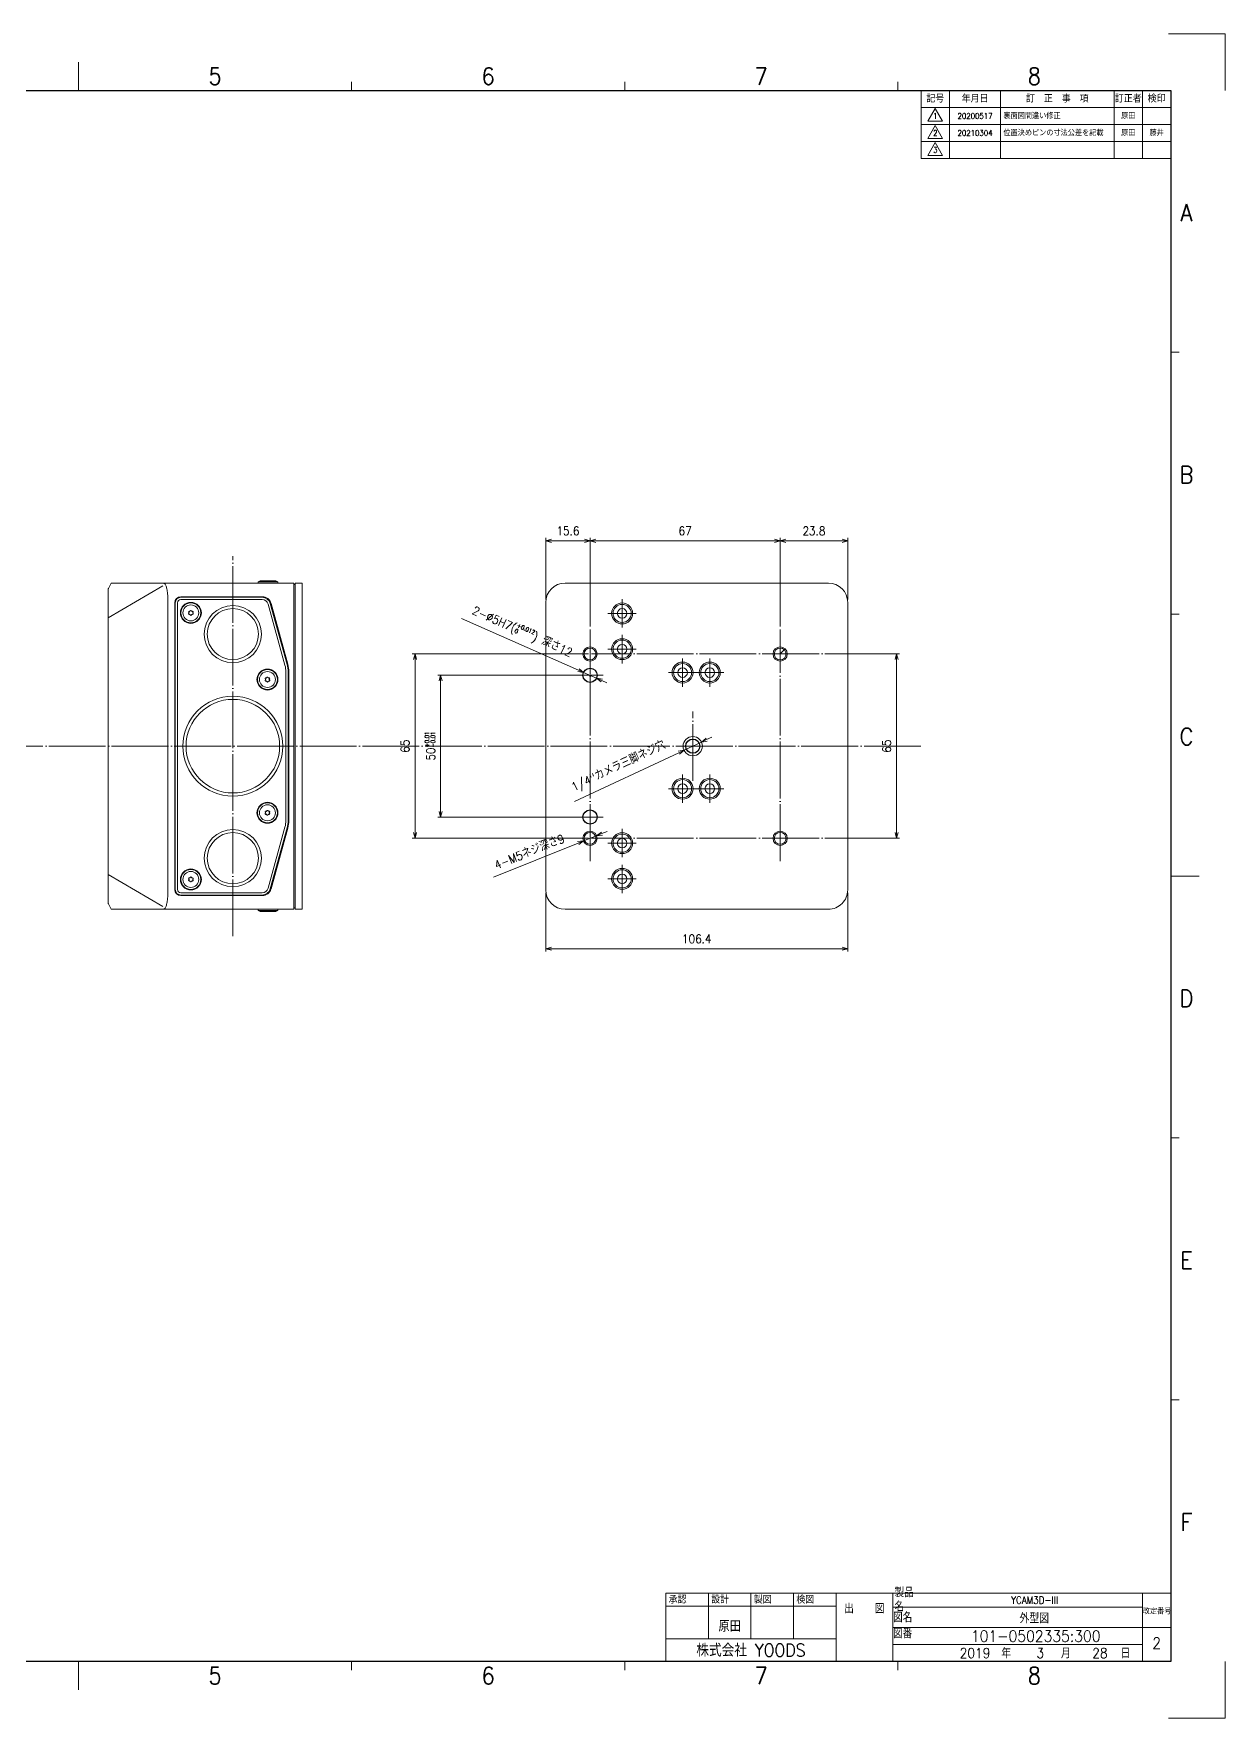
# Model space of a CAD drawing. Extents: x -1322 to 1276, y -2014 to -230.
# Drawn here: x 856 to 1276, y -824 to -230 of the extents above; entities that cross this region are included whole.
import ezdxf
from ezdxf.enums import TextEntityAlignment as Align

# ---------------------------------------------------------------- set-up
doc = ezdxf.new("R2010")
doc.units = 0
doc.header["$MEASUREMENT"] = 0
doc.linetypes.add('BORDER', pattern=[22, 20, -1, 0, -1])
doc.linetypes.add('CENTER', pattern=[50.8, 31.75, -6.35, 6.35, -6.35])
doc.layers.get('0').update_dxf_attribs({"linetype": 'CONTINUOUS'})
doc.layers.get('Defpoints').update_dxf_attribs({"linetype": 'CONTINUOUS'})
for name, color, linetype, lineweight in [('05 Center', 3, 'CENTER', 15), ('07 Dimension', 4, 'CONTINUOUS', 15), ('AM_BOR', 7, 'CONTINUOUS', 15)]:
    doc.layers.add(name, color=color, linetype=linetype, lineweight=lineweight)
doc.layers.add('____1', color=7, linetype='CONTINUOUS')
doc.layers.add('トンボ', color=3, linetype='CONTINUOUS', lineweight=15, plot=False)
doc.styles.add('TOKURA STANDARD', font='simplex.shx', dxfattribs={"width": 0.9, "bigfont": 'extfont.shx'})
doc.dimstyles.new('TOKURA_JIS', dxfattribs={"dimtxt": 3, "dimasz": 2, "dimexe": 1, "dimexo": 1, "dimgap": 2, "dimtad": 1, "dimdsep": 46, "dimtxsty": 'TOKURA STANDARD', "dimblk": 'OPEN30', "dimblk1": 'OPEN30', "dimblk2": 'OPEN30', "dimcen": 0, "dimclrd": 3, "dimclre": 3, "dimclrt": 3, "dimazin": 2, "dimtp": 0.1, "dimtm": 0.1, "dimtfac": 0.71, "dimtmove": 0, "dimatfit": 3, "dimldrblk": 'OPEN30', "dimfxl": 1, "dimlwd": 15, "dimlwe": 15, "dimarcsym": 0})

# ---------------------------------------------------------------- blocks, each defined once
blk = doc.blocks.new('TOKURA_JIS_A3_2008')
at = {"layer": 'AM_BOR'}
for p, q in [((217.9, 287), (217.9, 292)), ((266.02, 287), (266.02, 288.5)), ((314.15, 287), (314.15, 288.5)), ((362.27, 287), (362.27, 288.5)), ((410.4, 240.83), (411.9, 240.83)), ((410.4, 194.67), (411.9, 194.67)), ((410.4, 148.5), (415.4, 148.5)), ((410.4, 148.5), (415.4, 148.5)), ((410.4, 102.33), (411.9, 102.33)), ((410.4, 56.17), (411.9, 56.17)), ((217.9, 10), (217.9, 5)), ((266.02, 10), (266.02, 8.5)), ((314.15, 10), (314.15, 8.5)), ((362.27, 10), (362.27, 8.5))]:
    blk.add_line(p, q, dxfattribs=at)
at = {"layer": 'AM_BOR', "lineweight": 30}
for p, q in [((25.4, 287), (410.4, 287)), ((410.4, 287), (410.4, 10)), ((410.4, 10), (25.4, 10))]:
    blk.add_line(p, q, dxfattribs=at)
at = {"layer": 'トンボ'}
for p, q in [((410, 297), (420, 297)), ((420, 297), (420, 287)), ((420, 10), (420, 0)), ((420, 0), (410, 0))]:
    blk.add_line(p, q, dxfattribs=at)
at = {"layer": 'AM_BOR', "style": 'TOKURA STANDARD', "width": 0.9}
for s, p in [('5', (241.96, 288)), ('6', (290.09, 288)), ('7', (338.21, 288)), ('8', (386.34, 288)), ('A', (413.17, 263.92)), ('B', (413.17, 217.75)), ('C', (413.17, 171.58)), ('D', (413.17, 125.42)), ('E', (413.17, 79.25)), ('F', (413.17, 33.08)), ('5', (241.96, 6.02)), ('6', (290.09, 6.02)), ('7', (338.21, 6.02)), ('8', (386.34, 6.02))]:
    blk.add_text(s, height=3, dxfattribs=at).set_placement(p, align=Align.CENTER)
blk = doc.blocks.new('tokura08-revi0')
at = {"layer": 'AM_BOR'}
for p, q in [((-88, 6), (0, 6)), ((-88, 6), (-88, 0)), ((-78, 0), (-78, 6)), ((-60, 0), (-60, 6)), ((-20, 6), (-20, 0)), ((-10, 0), (-10, 6)), ((0, 6), (0, 0)), ((0, 0), (-88, 0)), ((-88, 0), (0, 0))]:
    blk.add_line(p, q, dxfattribs=at)
at = {"layer": 'AM_BOR', "char_height": 2.5, "attachment_point": 5, "style": 'TOKURA STANDARD'}
for s, insert, width in [('記号', (-83, 3), 10), ('年月日', (-69, 3), 15), ('訂\u3000正\u3000事\u3000項', (-40, 3), 40), ('訂正者', (-15, 3), 10), ('検印', (-5, 3), 10)]:
    blk.add_mtext(s, dxfattribs=dict(at, insert=insert, width=width))
blk = doc.blocks.new('tokura08-revi1')
at = {"layer": 'AM_BOR'}
for p, q in [((-88, 6), (-88, 0)), ((-78, 6), (-78, 0)), ((-60, 6), (-60, 0)), ((-20, 6), (-20, 0)), ((-10, 6), (-10, 0)), ((0, 0), (0, 6)), ((-88, 0), (0, 0)), ((-85.63, 1.1), (-83.03, 5.6)), ((-85.63, 1.1), (-80.43, 1.1)), ((-80.43, 1.1), (-83.03, 5.6))]:
    blk.add_line(p, q, dxfattribs=at)
at = {"layer": 'AM_BOR', "style": 'TOKURA STANDARD', "width": 0.9}
for tag, p in [('GEN-REV-NR{4}', (-83, 3)), ('GEN-REV-DAT{8}', (-69, 3)), ('GEN-REV-NAME{4}', (-15, 3)), ('GEN-REV-BLK{4}', (-5, 3))]:
    blk.add_attdef(tag, text='', height=2, dxfattribs=at).set_placement(p, align=Align.MIDDLE_CENTER)
blk.add_attdef('GEN-REV-TEXT1{19}', text='', height=2, dxfattribs=at).set_placement((-59, 3), align=Align.MIDDLE_LEFT)
blk = doc.blocks.new('*U386')
at = {"layer": 'AM_BOR'}
for p, q in [((-118, 24.14), (-178, 24.14)), ((-178, 24.14), (-178, 0)), ((-163, 24.14), (-163, 8)), ((-148, 24.14), (-148, 8)), ((-133, 24.14), (-133, 8)), ((-118, 24.14), (-118, 0)), ((-118, 24.14), (-98, 24.14)), ((-98, 24.14), (0, 24.14)), ((-98, 24.14), (-98, 0)), ((-10, 24.14), (-10, 0)), ((0, 0), (0, 24.14)), ((-118, 19.49), (-178, 19.49)), ((-10, 19.21), (-98, 19.21)), ((0, 12.07), (-98, 12.07)), ((-178, 8), (-118, 8)), ((-98, 6), (-10, 6)), ((-178, 0), (0, 0))]:
    blk.add_line(p, q, dxfattribs=at)
at = {"layer": 'AM_BOR', "style": 'TOKURA STANDARD'}
for s, insert, char_height, width, attachment_point in [('承認', (-177, 23.01), 2.5, 14, 1), ('設計', (-162, 23.01), 2.5, 14, 1), ('製図', (-147, 23.01), 2.5, 14, 1), ('検図', (-132, 23.01), 2.5, 14, 1), ('出    図', (-108, 18.5), 3, 18.75, 5), ('製品名', (-97.38, 21.72), 3, 9.482, 4), ('改定番号', (-4.84, 17.7), 2, 10.0022, 5), ('図名', (-94.5, 15.4), 3, 7, 5), ('株式会社 YOODS', (-148, 4), 4.5, 60, 5), ('図番', (-94.53, 9.76), 3, 7, 5), ('{\\C7;年}', (-58, 2.92), 3.5, 6, 5), ('{\\C7;月}', (-37, 2.92), 3.5, 6, 5), ('{\\C7;日}', (-16, 2.92), 3.5, 6, 5)]:
    blk.add_mtext(s, dxfattribs=dict(at, insert=insert, char_height=char_height, width=width, attachment_point=attachment_point))
at = {"layer": 'AM_BOR', "style": 'TOKURA STANDARD', "width": 0.9}
for tag, height, p in [('SEIHINMEI{20.1}', 2.5, (-48.01, 21.67)), ('SYOUNIN{3.5}', 4, (-170.5, 12.5)), ('SEKKEI{3.5}', 4, (-155.5, 12.5)), ('SEIZU{3.5}', 4, (-140.5, 12.5)), ('KENZU{3.5}', 4, (-125.5, 12.5)), ('ZUMEI{20.1}', 3.5, (-48.12, 15.25)), ('ZUBAN{11.6}', 4, (-47.62, 8.97)), ('REV{2}', 4, (-5, 6.5)), ('NEN{4.57}', 3.5, (-69, 3)), ('TUKI{2.28}', 3.5, (-46, 3)), ('NITI{2.28}', 3.5, (-25, 3))]:
    blk.add_attdef(tag, text='', height=height, dxfattribs=at).set_placement(p, align=Align.MIDDLE_CENTER)
blk = doc.blocks.new('CLUMP0')
at = {"layer": '____1', "lineweight": 18}
blk.add_circle((2149.76, 2319.57), 3.5, dxfattribs=at)
at = {"layer": '____1', "lineweight": 5}
blk.add_circle((2149.76, 2319.57), 2.81, dxfattribs=at)
at = {"layer": '____1', "lineweight": 18}
for centre, radius, start, end in [((2149.21, 2319.89), 0.24, 62.84074, 237.15926), ((2149.03, 2319.54), 0.1, 302.84074, 2.48268), ((2149.76, 2319.57), 0.635, 177.51731, 182.48269), ((2149.37, 2318.95), 0.1, 57.51731, 117.15926), ((2149.76, 2319.57), 0.635, 117.51731, 122.48269), ((2149.76, 2319.57), 0.635, 237.51731, 242.48269), ((2149.76, 2320.2), 0.24, 2.84074, 177.15926), ((2149.76, 2318.93), 0.24, 182.84074, 357.15926), ((2149.76, 2319.57), 0.635, 57.51731, 62.48269), ((2149.76, 2319.57), 0.635, 297.51731, 302.48269), ((2150.31, 2319.89), 0.24, 302.84074, 117.15926), ((2150.31, 2319.25), 0.24, 242.84074, 57.15926), ((2149.76, 2319.57), 0.635, 357.51731, 2.48269)]:
    blk.add_arc(centre, radius, start, end, dxfattribs=at)
blk.add_rational_spline([(2149.32, 2319.04), (2149.11, 2318.93), (2149, 2319.14), (2148.9, 2319.34), (2149.08, 2319.45)], [1, 0.707106781187, 1, 0.727246506559, 0.962490217599], degree=2, knots=[4.712389, 4.712389, 4.712389, 6.283185, 6.283185, 7.745972, 7.745972, 7.745972], dxfattribs=at)
for points, weights in [([(2149.13, 2319.6), (2149.13, 2319.65), (2149.08, 2319.69)], [1, 0.808130615469, 0.867641996047]), ([(2149.32, 2320.1), (2149.37, 2320.07), (2149.42, 2320.11)], [1, 0.808130614777, 0.867641996476]), ([(2149.47, 2320.13), (2149.52, 2320.16), (2149.52, 2320.22)], [1, 0.80813061547, 0.867641996046]), ([(2149.52, 2318.92), (2149.52, 2318.98), (2149.47, 2319.01)], [1, 0.808130585107, 0.867642014882]), ([(2150, 2320.22), (2150.01, 2320.16), (2150.06, 2320.13)], [1, 0.808130626323, 0.867641989314]), ([(2150.06, 2319.01), (2150.01, 2318.98), (2150, 2318.92)], [1, 0.808130604832, 0.867642002646]), ([(2150.1, 2320.11), (2150.15, 2320.07), (2150.2, 2320.1)], [1, 0.808130598669, 0.867642006469]), ([(2150.2, 2319.04), (2150.15, 2319.06), (2150.1, 2319.03)], [1, 0.808130629669, 0.867641987239]), ([(2150.44, 2319.69), (2150.4, 2319.65), (2150.4, 2319.6)], [1, 0.808130604042, 0.867642003136]), ([(2150.4, 2319.54), (2150.4, 2319.49), (2150.44, 2319.45)], [1, 0.808130599308, 0.867642006072])]:
    blk.add_rational_spline(points, weights, degree=2, dxfattribs=at)
blk = doc.blocks.new('CLUMP1')
at = {"layer": '____1', "lineweight": 18}
blk.add_circle((2176.76, 2343.07), 3.5, dxfattribs=at)
at = {"layer": '____1', "lineweight": 5}
blk.add_circle((2176.76, 2343.07), 2.81, dxfattribs=at)
at = {"layer": '____1', "lineweight": 18}
for centre, radius, start, end in [((2176.03, 2343.04), 0.1, 302.84074, 2.48268), ((2176.76, 2343.07), 0.635, 177.51731, 182.48269), ((2176.37, 2342.45), 0.1, 57.51731, 117.15926), ((2176.76, 2343.07), 0.635, 117.51731, 122.48269), ((2176.76, 2343.07), 0.635, 237.51731, 242.48269), ((2176.42, 2343.72), 0.1, 297.51731, 357.15926), ((2176.76, 2343.7), 0.24, 2.84074, 177.15926), ((2176.76, 2342.43), 0.24, 182.84074, 357.15926), ((2176.76, 2343.07), 0.635, 57.51731, 62.48269), ((2176.76, 2343.07), 0.635, 297.51731, 302.48269), ((2177.31, 2342.75), 0.24, 242.84074, 57.15926), ((2176.76, 2343.07), 0.635, 357.51731, 2.48269)]:
    blk.add_arc(centre, radius, start, end, dxfattribs=at)
for points, weights, knots in [([(2176.08, 2343.19), (2175.88, 2343.32), (2176.01, 2343.52), (2176.13, 2343.7), (2176.32, 2343.6)], [1, 0.707106781187, 1, 0.727246510349, 0.962490211061], [0, 0, 0, 1.570796, 1.570796, 3.033583, 3.033583, 3.033583]), ([(2176.32, 2342.54), (2176.11, 2342.43), (2176, 2342.64), (2175.9, 2342.84), (2176.08, 2342.95)], [1, 0.707106781187, 1, 0.727246506559, 0.962490217598], [4.712389, 4.712389, 4.712389, 6.283185, 6.283185, 7.745972, 7.745972, 7.745972]), ([(2177.2, 2343.6), (2177.42, 2343.71), (2177.53, 2343.5), (2177.63, 2343.3), (2177.44, 2343.19)], [1, 0.707106781187, 1, 0.727246506559, 0.962490217599], [4.712389, 4.712389, 4.712389, 6.283185, 6.283185, 7.745972, 7.745972, 7.745972])]:
    blk.add_rational_spline(points, weights, degree=2, knots=knots, dxfattribs=at)
for points, weights in [([(2176.13, 2343.1), (2176.13, 2343.15), (2176.08, 2343.19)], [1, 0.808130615469, 0.867641996047]), ([(2176.32, 2343.6), (2176.37, 2343.57), (2176.42, 2343.61)], [1, 0.808130614778, 0.867641996476]), ([(2176.52, 2342.42), (2176.52, 2342.48), (2176.47, 2342.51)], [1, 0.808130585107, 0.867642014882]), ([(2177, 2343.72), (2177.01, 2343.66), (2177.06, 2343.63)], [1, 0.808130626322, 0.867641989315]), ([(2177.06, 2342.51), (2177.01, 2342.48), (2177, 2342.42)], [1, 0.808130604832, 0.867642002645]), ([(2177.1, 2343.61), (2177.15, 2343.57), (2177.2, 2343.6)], [1, 0.808130598669, 0.867642006469]), ([(2177.2, 2342.54), (2177.15, 2342.56), (2177.1, 2342.53)], [1, 0.808130629669, 0.867641987238]), ([(2177.44, 2343.19), (2177.4, 2343.15), (2177.4, 2343.1)], [1, 0.808130604043, 0.867642003135]), ([(2177.4, 2343.04), (2177.4, 2342.99), (2177.44, 2342.95)], [1, 0.808130599309, 0.867642006072])]:
    blk.add_rational_spline(points, weights, degree=2, dxfattribs=at)
blk = doc.blocks.new('CLUMP2')
at = {"layer": '____1', "lineweight": 18}
for p, q in [((2173.46, 2309.07), (2173.46, 2308.67)), ((2180.46, 2309.07), (2173.46, 2309.07)), ((2173.46, 2308.67), (2174.16, 2308.27)), ((2180.46, 2308.67), (2173.46, 2308.67)), ((2179.77, 2308.27), (2174.16, 2308.27)), ((2180.46, 2308.67), (2179.77, 2308.27)), ((2180.46, 2308.67), (2180.46, 2309.07))]:
    blk.add_line(p, q, dxfattribs=at)
blk = doc.blocks.new('CLUMP3')
at = {"layer": '____1', "lineweight": 18}
blk.add_circle((2176.76, 2390.07), 3.5, dxfattribs=at)
at = {"layer": '____1', "lineweight": 5}
blk.add_circle((2176.76, 2390.07), 2.81, dxfattribs=at)
at = {"layer": '____1', "lineweight": 18}
for centre, radius, start, end in [((2176.03, 2390.1), 0.1, 357.51732, 57.15926), ((2176.76, 2390.07), 0.635, 177.51731, 182.48269), ((2176.37, 2389.45), 0.1, 57.51732, 117.15926), ((2176.76, 2390.07), 0.635, 117.51731, 122.48269), ((2176.76, 2390.07), 0.635, 237.51731, 242.48269), ((2176.42, 2389.42), 0.1, 2.84074, 62.48269), ((2176.76, 2390.7), 0.24, 2.84074, 177.15926), ((2176.76, 2389.43), 0.24, 182.84074, 357.15926), ((2177.1, 2390.72), 0.1, 182.84074, 242.48269), ((2176.76, 2390.07), 0.635, 57.51731, 62.48269), ((2176.76, 2390.07), 0.635, 297.51731, 302.48269), ((2177.31, 2390.39), 0.24, 302.84074, 117.15926), ((2176.76, 2390.07), 0.635, 357.51731, 2.48269)]:
    blk.add_arc(centre, radius, start, end, dxfattribs=at)
for points, weights, knots in [([(2176.32, 2390.6), (2176.11, 2390.71), (2176, 2390.5), (2175.9, 2390.3), (2176.08, 2390.19)], [1, 0.707106781187, 1, 0.72724650656, 0.962490217597], [4.712389, 4.712389, 4.712389, 6.283185, 6.283185, 7.745972, 7.745972, 7.745972]), ([(2176.08, 2389.95), (2175.88, 2389.82), (2176.01, 2389.62), (2176.13, 2389.44), (2176.32, 2389.54)], [1, 0.707106781187, 1, 0.727246510349, 0.96249021106], [0, 0, 0, 1.570796, 1.570796, 3.033583, 3.033583, 3.033583]), ([(2177.2, 2389.54), (2177.42, 2389.43), (2177.53, 2389.64), (2177.63, 2389.84), (2177.44, 2389.95)], [1, 0.707106781187, 1, 0.727246506559, 0.962490217598], [4.712389, 4.712389, 4.712389, 6.283185, 6.283185, 7.745972, 7.745972, 7.745972])]:
    blk.add_rational_spline(points, weights, degree=2, knots=knots, dxfattribs=at)
for points, weights in [([(2176.13, 2390.04), (2176.13, 2389.98), (2176.08, 2389.95)], [1, 0.808130615468, 0.867641996048]), ([(2176.42, 2390.61), (2176.37, 2390.57), (2176.32, 2390.6)], [1, 0.80813061547, 0.867641996047]), ([(2176.52, 2390.72), (2176.52, 2390.66), (2176.47, 2390.63)], [1, 0.808130585106, 0.867642014882]), ([(2177, 2389.42), (2177.01, 2389.48), (2177.06, 2389.51)], [1, 0.808130626322, 0.867641989315]), ([(2177.2, 2390.6), (2177.15, 2390.57), (2177.1, 2390.61)], [1, 0.808130629668, 0.867641987239]), ([(2177.1, 2389.53), (2177.15, 2389.56), (2177.2, 2389.54)], [1, 0.808130598669, 0.867642006469]), ([(2177.4, 2390.1), (2177.4, 2390.15), (2177.44, 2390.19)], [1, 0.808130599309, 0.867642006072]), ([(2177.44, 2389.95), (2177.4, 2389.98), (2177.4, 2390.04)], [1, 0.808130604043, 0.867642003135])]:
    blk.add_rational_spline(points, weights, degree=2, dxfattribs=at)
blk = doc.blocks.new('CLUMP61')
at = {"layer": '____1', "lineweight": 18}
for p, q in [((2173.46, 2424.47), (2174.16, 2424.87)), ((2173.46, 2424.07), (2173.46, 2424.47)), ((2180.46, 2424.47), (2173.46, 2424.47)), ((2180.46, 2424.07), (2173.46, 2424.07)), ((2179.77, 2424.87), (2174.16, 2424.87)), ((2180.46, 2424.47), (2179.77, 2424.87)), ((2180.46, 2424.47), (2180.46, 2424.07))]:
    blk.add_line(p, q, dxfattribs=at)
blk = doc.blocks.new('CLUMP62')
at = {"layer": '____1', "lineweight": 18}
blk.add_circle((2149.76, 2413.57), 3.5, dxfattribs=at)
at = {"layer": '____1', "lineweight": 5}
blk.add_circle((2149.76, 2413.57), 2.81, dxfattribs=at)
at = {"layer": '____1', "lineweight": 18}
for centre, radius, start, end in [((2149.21, 2413.25), 0.24, 122.84074, 297.15926), ((2149.03, 2413.6), 0.1, 357.51732, 57.15926), ((2149.76, 2413.57), 0.635, 177.51731, 182.48269), ((2149.76, 2413.57), 0.635, 117.51731, 122.48269), ((2149.76, 2413.57), 0.635, 237.51731, 242.48269), ((2149.76, 2414.2), 0.24, 2.84074, 177.15926), ((2149.76, 2412.93), 0.24, 182.84074, 357.15926), ((2150.1, 2414.22), 0.1, 182.84074, 242.48269), ((2149.76, 2413.57), 0.635, 57.51731, 62.48269), ((2149.76, 2413.57), 0.635, 297.51731, 302.48269), ((2150.31, 2413.89), 0.24, 302.84074, 117.15926), ((2150.31, 2413.25), 0.24, 242.84074, 57.15926), ((2149.76, 2413.57), 0.635, 357.51731, 2.48269)]:
    blk.add_arc(centre, radius, start, end, dxfattribs=at)
blk.add_rational_spline([(2149.32, 2414.1), (2149.11, 2414.21), (2149, 2414), (2148.9, 2413.8), (2149.08, 2413.69)], [1, 0.707106781187, 1, 0.727246506559, 0.962490217598], degree=2, knots=[4.712389, 4.712389, 4.712389, 6.283185, 6.283185, 7.745972, 7.745972, 7.745972], dxfattribs=at)
for points, weights in [([(2149.13, 2413.54), (2149.13, 2413.48), (2149.08, 2413.45)], [1, 0.808130615469, 0.867641996047]), ([(2149.42, 2414.11), (2149.37, 2414.07), (2149.32, 2414.1)], [1, 0.808130615469, 0.867641996047]), ([(2149.32, 2413.04), (2149.37, 2413.06), (2149.42, 2413.03)], [1, 0.808130614777, 0.867641996477]), ([(2149.52, 2414.22), (2149.52, 2414.16), (2149.47, 2414.13)], [1, 0.808130585107, 0.867642014882]), ([(2149.47, 2413.01), (2149.52, 2412.98), (2149.52, 2412.92)], [1, 0.808130615469, 0.867641996047]), ([(2150, 2412.92), (2150.01, 2412.98), (2150.06, 2413.01)], [1, 0.808130626321, 0.867641989315]), ([(2150.2, 2414.1), (2150.15, 2414.07), (2150.1, 2414.11)], [1, 0.808130629668, 0.867641987239]), ([(2150.1, 2413.03), (2150.15, 2413.06), (2150.2, 2413.04)], [1, 0.808130598669, 0.867642006469]), ([(2150.4, 2413.6), (2150.4, 2413.65), (2150.44, 2413.69)], [1, 0.808130599309, 0.867642006072]), ([(2150.44, 2413.45), (2150.4, 2413.48), (2150.4, 2413.54)], [1, 0.808130604043, 0.867642003135])]:
    blk.add_rational_spline(points, weights, degree=2, dxfattribs=at)
blk = doc.blocks.new('CLUMP66')
at = {"layer": '____1', "lineweight": 18}
for p, q in [((2120.72, 2422.18), (2121.53, 2423.79)), ((2186.06, 2424.07), (2121.97, 2424.07)), ((2186.06, 2313.57), (2186.06, 2424.07)), ((2186.06, 2309.07), (2186.06, 2423.57)), ((2120.66, 2421.95), (2120.66, 2311.19)), ((2146.26, 2419.27), (2174.92, 2419.27)), ((2144.06, 2316.07), (2144.06, 2417.07)), ((2183.9, 2395.44), (2178.01, 2416.92)), ((2184.26, 2340.39), (2184.26, 2392.75)), ((2183.9, 2337.69), (2178.01, 2316.22)), ((2120.72, 2310.96), (2121.53, 2309.35)), ((2174.88, 2313.87), (2146.26, 2313.87)), ((2186.06, 2309.07), (2121.97, 2309.07))]:
    blk.add_line(p, q, dxfattribs=at)
at = {"layer": '____1', "lineweight": 5}
for p, q in [((2120.66, 2411.86), (2139.9, 2423.05)), ((2141.66, 2315.87), (2141.66, 2417.27)), ((2120.66, 2321.28), (2139.9, 2310.09))]:
    blk.add_line(p, q, dxfattribs=at)
at = {"layer": '____1', "lineweight": 18}
for centre, radius, start, end in [((2121.97, 2423.57), 0.5, 90, 153.43494), ((2121.16, 2421.95), 0.5, 153.43494, 180), ((2146.26, 2417.07), 2.2, 90.01121, 179.99999), ((2174.92, 2416.07), 3.2, 15.34185, 89.99999), ((2174.06, 2392.75), 10.2, 0.00001, 15.34185), ((2174.06, 2340.39), 10.2, 344.65815, 359.99998), ((2121.16, 2311.19), 0.5, 180, 206.56506), ((2146.26, 2316.07), 2.2, 180.00001, 269.99997), ((2174.92, 2317.07), 3.2, 270.00001, 344.65815), ((2121.97, 2309.57), 0.5, 206.56506, 270)]:
    blk.add_arc(centre, radius, start, end, dxfattribs=at)
at = {"layer": '____1', "lineweight": 5}
for points in [[(2141.66, 2417.27), (2141.66, 2424.07), (2139.9, 2424.07)], [(2141.66, 2315.87), (2141.66, 2309.07), (2139.9, 2309.07)]]:
    blk.add_open_spline(points, degree=2, dxfattribs=at)
blk = doc.blocks.new('CLUMP67')
at = {"layer": '____1', "lineweight": 18}
for p, q in [((2186.06, 2423.57), (2186.56, 2423.57)), ((2186.56, 2424.07), (2188.96, 2424.07)), ((2186.56, 2309.07), (2186.56, 2424.07)), ((2188.96, 2424.07), (2188.96, 2309.07)), ((2186.06, 2309.57), (2186.56, 2309.57)), ((2186.56, 2309.07), (2188.96, 2309.07))]:
    blk.add_line(p, q, dxfattribs=at)
blk = doc.blocks.new('CLUMP68')
at = {"layer": '____1', "lineweight": 18}
for p, q in [((2146.26, 2419.07), (2174.88, 2419.07)), ((2144.26, 2316.07), (2144.26, 2417.07)), ((2183.7, 2395.38), (2177.77, 2416.87)), ((2184.06, 2340.42), (2184.06, 2392.72)), ((2183.7, 2337.76), (2177.77, 2316.27)), ((2174.88, 2314.07), (2146.26, 2314.07))]:
    blk.add_line(p, q, dxfattribs=at)
at = {"layer": '____1', "lineweight": 5}
for p, q in [((2146.26, 2418.27), (2174.88, 2418.27)), ((2145.06, 2316.07), (2145.06, 2417.07)), ((2182.93, 2395.16), (2177, 2416.65)), ((2183.26, 2340.42), (2183.26, 2392.72)), ((2182.93, 2337.98), (2177, 2316.48)), ((2174.88, 2314.87), (2146.26, 2314.87))]:
    blk.add_line(p, q, dxfattribs=at)
at = {"layer": '____1', "lineweight": 18}
for centre, radius in [((2149.76, 2413.57), 3.7), ((2164.56, 2406.07), 9), ((2176.76, 2390.07), 3.7), ((2164.56, 2366.57), 16.5), ((2176.76, 2343.07), 3.7), ((2164.56, 2327.07), 9), ((2149.76, 2319.57), 3.7)]:
    blk.add_circle(centre, radius, dxfattribs=at)
at = {"layer": '____1', "lineweight": 5}
for centre, radius in [((2164.56, 2406.07), 10.1), ((2164.56, 2366.57), 17.6), ((2164.56, 2327.07), 10.1)]:
    blk.add_circle(centre, radius, dxfattribs=at)
at = {"layer": '____1', "lineweight": 18}
for centre, radius, start, end in [((2146.26, 2417.07), 2, 89.99999, 179.99999), ((2174.88, 2416.07), 3, 15.4268, 90), ((2174.06, 2392.72), 10, 0, 15.4268), ((2174.06, 2340.42), 10, 344.5732, 0), ((2146.26, 2316.07), 2, 180.00001, 270), ((2174.88, 2317.07), 3, 270, 344.5732)]:
    blk.add_arc(centre, radius, start, end, dxfattribs=at)
at = {"layer": '____1', "lineweight": 5}
for centre, radius, start, end in [((2146.26, 2417.07), 1.2, 89.99999, 179.99999), ((2174.88, 2416.07), 2.2, 15.4268, 90), ((2174.06, 2392.72), 9.2, 0, 15.4268), ((2174.06, 2340.42), 9.2, 344.5732, 0), ((2146.26, 2316.07), 1.2, 180.00001, 270), ((2174.88, 2317.07), 2.2, 270, 344.5732)]:
    blk.add_arc(centre, radius, start, end, dxfattribs=at)
blk = doc.blocks.new('_Open30')
at = {"color": 0, "linetype": 'ByBlock', "lineweight": -2}
for p, q in [((-1, 0.27), (0, 0)), ((0, 0), (-1, -0.27)), ((0, 0), (-1, 0))]:
    blk.add_line(p, q, dxfattribs=at)
blk = doc.blocks.new('*D657')
at = {"layer": '07 Dimension', "linetype": 'Continuous', "lineweight": 15, "transparency": 16777216}
for p, q in [((1144.13, -449.07), (1161.37, -449.07)), ((1160.37, -512.07), (1160.37, -451.07)), ((1144.13, -514.07), (1161.37, -514.07))]:
    blk.add_line(p, q, dxfattribs=at)
at = {"layer": 'Defpoints', "color": 0, "linetype": 'Continuous', "transparency": 16777216}
for p in [(1143.13, -449.07), (1160.37, -449.07), (1143.13, -514.07)]:
    blk.add_point(p, dxfattribs=at)
at = {"layer": '07 Dimension', "linetype": 'Continuous', "lineweight": 15, "transparency": 16777216, "xscale": 2, "yscale": 2, "zscale": 2}
for p, rotation in [((1160.37, -449.07), 90), ((1160.37, -514.07), 270)]:
    blk.add_blockref('_Open30', p, dxfattribs=dict(at, rotation=rotation))
at = {"layer": '07 Dimension', "linetype": 'Continuous', "transparency": 16777216, "insert": (1156.87, -481.57), "char_height": 3, "attachment_point": 5, "rotation": 90, "style": 'TOKURA STANDARD'}
blk.add_mtext('65', dxfattribs=at)
blk = doc.blocks.new('*D658')
at = {"layer": '07 Dimension', "linetype": 'Continuous', "lineweight": 15, "transparency": 16777216}
for p, q in [((1052.33, -439.42), (1052.33, -408.17)), ((1117.33, -409.17), (1054.33, -409.17)), ((1119.33, -439.42), (1119.33, -408.17))]:
    blk.add_line(p, q, dxfattribs=at)
at = {"layer": 'Defpoints', "color": 0, "linetype": 'Continuous', "transparency": 16777216}
for p in [(1052.33, -409.17), (1052.33, -440.42), (1119.33, -440.42)]:
    blk.add_point(p, dxfattribs=at)
at = {"layer": '07 Dimension', "linetype": 'Continuous', "lineweight": 15, "transparency": 16777216, "xscale": 2, "yscale": 2, "zscale": 2, "rotation": 180}
blk.add_blockref('_Open30', (1052.33, -409.17), dxfattribs=at)
at = {"layer": '07 Dimension', "linetype": 'Continuous', "lineweight": 15, "transparency": 16777216, "xscale": 2, "yscale": 2, "zscale": 2}
blk.add_blockref('_Open30', (1119.33, -409.17), dxfattribs=at)
at = {"layer": '07 Dimension', "linetype": 'Continuous', "transparency": 16777216, "insert": (1085.83, -405.67), "char_height": 3, "attachment_point": 5, "style": 'TOKURA STANDARD'}
blk.add_mtext('67', dxfattribs=at)
blk = doc.blocks.new('*D659')
at = {"layer": '07 Dimension', "linetype": 'Continuous', "lineweight": 15, "transparency": 16777216}
for p, q in [((1121.33, -409.17), (1141.13, -409.17)), ((1143.13, -429.87), (1143.13, -408.17))]:
    blk.add_line(p, q, dxfattribs=at)
at = {"layer": 'Defpoints', "color": 0, "linetype": 'Continuous', "transparency": 16777216}
for p in [(1119.33, -409.17), (1143.13, -409.17), (1143.13, -430.87)]:
    blk.add_point(p, dxfattribs=at)
at = {"layer": '07 Dimension', "linetype": 'Continuous', "lineweight": 15, "transparency": 16777216, "xscale": 2, "yscale": 2, "zscale": 2, "rotation": 180}
blk.add_blockref('_Open30', (1119.33, -409.17), dxfattribs=at)
at = {"layer": '07 Dimension', "linetype": 'Continuous', "lineweight": 15, "transparency": 16777216, "xscale": 2, "yscale": 2, "zscale": 2}
blk.add_blockref('_Open30', (1143.13, -409.17), dxfattribs=at)
at = {"layer": '07 Dimension', "linetype": 'Continuous', "transparency": 16777216, "insert": (1131.23, -405.67), "char_height": 3, "attachment_point": 5, "style": 'TOKURA STANDARD'}
blk.add_mtext('23.8', dxfattribs=at)
blk = doc.blocks.new('*D660')
at = {"layer": '07 Dimension', "linetype": 'Continuous', "lineweight": 15, "transparency": 16777216}
for p, q in [((1036.73, -429.87), (1036.73, -408.17)), ((1038.73, -409.17), (1050.33, -409.17))]:
    blk.add_line(p, q, dxfattribs=at)
at = {"layer": 'Defpoints', "color": 0, "linetype": 'Continuous', "transparency": 16777216}
for p in [(1052.33, -409.17), (1052.33, -409.17), (1036.73, -430.87)]:
    blk.add_point(p, dxfattribs=at)
at = {"layer": '07 Dimension', "linetype": 'Continuous', "lineweight": 15, "transparency": 16777216, "xscale": 2, "yscale": 2, "zscale": 2, "rotation": 180}
blk.add_blockref('_Open30', (1036.73, -409.17), dxfattribs=at)
at = {"layer": '07 Dimension', "linetype": 'Continuous', "lineweight": 15, "transparency": 16777216, "xscale": 2, "yscale": 2, "zscale": 2}
blk.add_blockref('_Open30', (1052.33, -409.17), dxfattribs=at)
at = {"layer": '07 Dimension', "linetype": 'Continuous', "transparency": 16777216, "insert": (1044.53, -405.67), "char_height": 3, "attachment_point": 5, "style": 'TOKURA STANDARD'}
blk.add_mtext('15.6', dxfattribs=at)
blk = doc.blocks.new('*D661')
at = {"layer": '07 Dimension', "linetype": 'Continuous', "lineweight": 15, "transparency": 16777216}
for p, q in [((1036.73, -533.27), (1036.73, -554.02)), ((1143.13, -533.27), (1143.13, -554.02)), ((1141.13, -553.02), (1038.73, -553.02))]:
    blk.add_line(p, q, dxfattribs=at)
at = {"layer": 'Defpoints', "color": 0, "linetype": 'Continuous', "transparency": 16777216}
for p in [(1036.73, -532.27), (1143.13, -532.27), (1036.73, -553.02)]:
    blk.add_point(p, dxfattribs=at)
at = {"layer": '07 Dimension', "linetype": 'Continuous', "lineweight": 15, "transparency": 16777216, "xscale": 2, "yscale": 2, "zscale": 2, "rotation": 180}
blk.add_blockref('_Open30', (1036.73, -553.02), dxfattribs=at)
at = {"layer": '07 Dimension', "linetype": 'Continuous', "lineweight": 15, "transparency": 16777216, "xscale": 2, "yscale": 2, "zscale": 2}
blk.add_blockref('_Open30', (1143.13, -553.02), dxfattribs=at)
at = {"layer": '07 Dimension', "linetype": 'Continuous', "transparency": 16777216, "insert": (1089.93, -549.52), "char_height": 3, "attachment_point": 5, "style": 'TOKURA STANDARD'}
blk.add_mtext('106.4', dxfattribs=at)
blk = doc.blocks.new('*D662')
at = {"layer": '07 Dimension', "linetype": 'Continuous', "lineweight": 15, "transparency": 16777216}
for p, q in [((1091.61, -480.13), (1085.45, -483.02)), ((1093.42, -479.28), (1095.23, -478.43)), ((1046.89, -501.09), (1083.64, -483.87))]:
    blk.add_line(p, q, dxfattribs=at)
at = {"layer": 'Defpoints', "color": 0, "linetype": 'Continuous', "transparency": 16777216}
for p in [(1091.61, -480.13), (1085.45, -483.02)]:
    blk.add_point(p, dxfattribs=at)
at = {"layer": '07 Dimension', "linetype": 'Continuous', "lineweight": 15, "transparency": 16777216, "xscale": 2, "yscale": 2, "zscale": 2}
for p, rotation in [((1091.61, -480.13), 205.113136889247), ((1085.45, -483.02), 25.11313688924707)]:
    blk.add_blockref('_Open30', p, dxfattribs=dict(at, rotation=rotation))
at = {"layer": '07 Dimension', "linetype": 'Continuous', "transparency": 16777216, "insert": (1062.54, -489.02), "char_height": 3, "attachment_point": 5, "rotation": 25.11314, "style": 'TOKURA STANDARD'}
blk.add_mtext('1/4"カメラ三脚ネジ穴', dxfattribs=at)
blk = doc.blocks.new('*D663')
at = {"layer": '07 Dimension', "linetype": 'Continuous', "lineweight": 15, "transparency": 16777216}
for p, q in [((1018.25, -527.71), (1048.15, -515.75)), ((1054.65, -513.15), (1050.01, -515)), ((1056.51, -512.4), (1058.36, -511.66))]:
    blk.add_line(p, q, dxfattribs=at)
at = {"layer": 'Defpoints', "color": 0, "linetype": 'Continuous', "transparency": 16777216}
for p in [(1050.01, -515), (1054.65, -513.15)]:
    blk.add_point(p, dxfattribs=at)
at = {"layer": '07 Dimension', "linetype": 'Continuous', "lineweight": 15, "transparency": 16777216, "xscale": 2, "yscale": 2, "zscale": 2}
for p, rotation in [((1050.01, -515), 21.80550644157004), ((1054.65, -513.15), 201.80550644157)]:
    blk.add_blockref('_Open30', p, dxfattribs=dict(at, rotation=rotation))
at = {"layer": '07 Dimension', "linetype": 'Continuous', "transparency": 16777216, "insert": (1030.97, -518.85), "char_height": 3, "attachment_point": 5, "rotation": 21.80551, "style": 'TOKURA STANDARD'}
blk.add_mtext('4-M5ネジ深さ9', dxfattribs=at)
blk = doc.blocks.new('*U664')
at = {"layer": '05 Center', "color": 0, "transparency": 16777216}
for p, q in [((-2.62, 0), (-0.5, 0)), ((0, 0.5), (0, 2.62)), ((0.5, 0), (2.62, 0)), ((0, -2.62), (0, -0.5))]:
    blk.add_line(p, q, dxfattribs=at)
at = {"layer": '05 Center', "color": 0, "linetype": 'Continuous', "transparency": 16777216}
for p, q in [((-0.25, 0), (0.25, 0)), ((0, -0.25), (0, 0.25))]:
    blk.add_line(p, q, dxfattribs=at)
blk = doc.blocks.new('*D665')
at = {"layer": '07 Dimension', "linetype": 'Continuous', "lineweight": 15, "transparency": 16777216}
for p, q in [((1006.97, -436.53), (1048.21, -454.76)), ((1054.62, -457.58), (1050.04, -455.56)), ((1056.45, -458.39), (1058.27, -459.2))]:
    blk.add_line(p, q, dxfattribs=at)
at = {"layer": 'Defpoints', "color": 0, "linetype": 'Continuous', "transparency": 16777216}
for p in [(1050.04, -455.56), (1054.62, -457.58)]:
    blk.add_point(p, dxfattribs=at)
at = {"layer": '07 Dimension', "linetype": 'Continuous', "lineweight": 15, "transparency": 16777216, "xscale": 2, "yscale": 2, "zscale": 2}
for p, rotation in [((1050.04, -455.56), 336.1624202840037), ((1054.62, -457.58), 156.1624202840037)]:
    blk.add_blockref('_Open30', p, dxfattribs=dict(at, rotation=rotation))
at = {"layer": '07 Dimension', "linetype": 'Continuous', "transparency": 16777216, "insert": (1028.41, -441.32), "char_height": 3, "attachment_point": 5, "rotation": 336.16242, "style": 'TOKURA STANDARD'}
blk.add_mtext('2-∅5H7(\\H0.5X;\\S+0.012^ 0;\\H2.0X;) 深さ12', dxfattribs=at)
blk = doc.blocks.new('*U666')
at = {"layer": '07 Dimension', "color": 0, "transparency": 16777216}
for p, q in [((-2.62, 0), (-0.5, 0)), ((0, 0.5), (0, 2.62)), ((0.5, 0), (2.62, 0)), ((0, -2.62), (0, -0.5))]:
    blk.add_line(p, q, dxfattribs=at)
at = {"layer": '07 Dimension', "color": 0, "linetype": 'Continuous', "transparency": 16777216}
for p, q in [((-0.25, 0), (0.25, 0)), ((0, -0.25), (0, 0.25))]:
    blk.add_line(p, q, dxfattribs=at)
blk = doc.blocks.new('*D667')
at = {"layer": '07 Dimension', "linetype": 'Continuous', "lineweight": 15, "transparency": 16777216}
for p, q in [((1051.83, -449.07), (989.63, -449.07)), ((990.63, -512.07), (990.63, -451.07)), ((1051.83, -514.07), (989.63, -514.07))]:
    blk.add_line(p, q, dxfattribs=at)
at = {"layer": 'Defpoints', "color": 0, "linetype": 'Continuous', "transparency": 16777216}
for p in [(990.63, -449.07), (1052.83, -449.07), (1052.83, -514.07)]:
    blk.add_point(p, dxfattribs=at)
at = {"layer": '07 Dimension', "linetype": 'Continuous', "lineweight": 15, "transparency": 16777216, "xscale": 2, "yscale": 2, "zscale": 2}
for p, rotation in [((990.63, -449.07), 90), ((990.63, -514.07), 270)]:
    blk.add_blockref('_Open30', p, dxfattribs=dict(at, rotation=rotation))
at = {"layer": '07 Dimension', "linetype": 'Continuous', "transparency": 16777216, "insert": (987.13, -481.57), "char_height": 3, "attachment_point": 5, "rotation": 90, "style": 'TOKURA STANDARD'}
blk.add_mtext('65', dxfattribs=at)
blk = doc.blocks.new('*D668')
at = {"layer": '07 Dimension', "linetype": 'Continuous', "lineweight": 15, "transparency": 16777216}
for p, q in [((1056.91, -456.57), (998.63, -456.57)), ((1056.91, -506.57), (998.63, -506.57))]:
    blk.add_line(p, q, dxfattribs=at)
at = {"layer": '07 Dimension', "color": 0, "linetype": 'Continuous', "lineweight": 15, "transparency": 16777216}
blk.add_line((999.63, -504.57), (999.63, -458.57), dxfattribs=at)
at = {"layer": 'Defpoints', "color": 0, "linetype": 'Continuous', "transparency": 16777216}
for p in [(999.63, -456.57), (1057.91, -456.57), (1057.91, -506.57)]:
    blk.add_point(p, dxfattribs=at)
at = {"layer": '07 Dimension', "color": 0, "linetype": 'Continuous', "lineweight": 15, "transparency": 16777216, "xscale": 2, "yscale": 2, "zscale": 2}
for p, rotation in [((999.63, -456.57), 90), ((999.63, -506.57), 270)]:
    blk.add_blockref('_Open30', p, dxfattribs=dict(at, rotation=rotation))
at = {"layer": '07 Dimension', "linetype": 'Continuous', "transparency": 16777216, "insert": (995.88, -481.57), "char_height": 3, "attachment_point": 5, "rotation": 90, "style": 'TOKURA STANDARD'}
blk.add_mtext('50\\H0.5X;\\S+0.01^ -0.01', dxfattribs=at)

msp = doc.modelspace()

# ---------------------------------------------------------------- linework, layer by layer
at = {"linetype": 'Continuous'}
for centre in [(1052.329, -456.574), (1088.529, -481.574), (1052.329, -506.574)]:
    msp.add_circle(centre, 2.5, dxfattribs=at)
at = {"layer": '05 Center', "linetype": 'BORDER', "lineweight": 5}
for p, q in [((926.418, -548.574), (926.418, -414.574)), ((1063.629, -439.774), (1063.629, -429.774)), ((1058.629, -434.774), (1068.629, -434.774)), ((1052.329, -522.074), (1052.329, -440.416)), ((1063.629, -452.374), (1063.629, -442.374)), ((1119.329, -522.074), (1119.329, -440.416)), ((1155.129, -449.074), (1052.829, -449.074)), ((1058.629, -447.374), (1068.629, -447.374)), ((1084.929, -460.624), (1084.929, -450.624)), ((1094.529, -460.624), (1094.529, -450.624)), ((1079.929, -455.624), (1089.929, -455.624)), ((1089.529, -455.624), (1099.529, -455.624)), ((1088.529, -493.792), (1088.529, -469.355)), ((1168.889, -481.574), (594.418, -481.574)), ((1084.929, -501.574), (1084.929, -491.574)), ((1094.529, -501.574), (1094.529, -491.574)), ((1079.929, -496.574), (1099.529, -496.574)), ((1063.629, -520.774), (1063.629, -510.774)), ((1155.129, -514.074), (1052.829, -514.074)), ((1058.629, -515.774), (1068.629, -515.774)), ((1058.629, -528.374), (1068.629, -528.374)), ((1063.629, -533.374), (1063.629, -523.374))]:
    msp.add_line(p, q, dxfattribs=at)
at = {"layer": '____1', "lineweight": 18}
for p, q in [((1043.527, -424.074), (1136.329, -424.074)), ((1036.729, -430.874), (1036.729, -532.274)), ((1143.129, -532.274), (1143.129, -430.874)), ((1136.329, -539.074), (1043.524, -539.074))]:
    msp.add_line(p, q, dxfattribs=at)
at = {"layer": '____1', "color": 5, "lineweight": 5, "true_color": 0x0000ff}
msp.add_line((1119.329, -449.074), (1121.097, -447.306), dxfattribs=at)
at = {"layer": '____1', "lineweight": 18}
for centre, radius in [((1063.629, -434.774), 3.7), ((1063.629, -434.774), 3.2), ((1063.629, -434.774), 1.7), ((1063.629, -447.374), 3.7), ((1063.629, -447.374), 3.2), ((1052.329, -449.074), 2.1), ((1063.629, -447.374), 1.7), ((1119.329, -449.074), 2.1), ((1084.929, -455.624), 3.7), ((1084.929, -455.624), 3.2), ((1084.929, -455.624), 1.7), ((1094.529, -455.624), 3.7), ((1094.529, -455.624), 3.2), ((1094.529, -455.624), 1.7), ((1088.529, -481.574), 3.4), ((1084.929, -496.574), 3.7), ((1094.529, -496.574), 3.7), ((1084.929, -496.574), 3.2), ((1084.929, -496.574), 1.7), ((1094.529, -496.574), 3.2), ((1094.529, -496.574), 1.7), ((1052.329, -514.074), 2.1), ((1063.629, -515.774), 3.7), ((1063.629, -515.774), 3.2), ((1063.629, -515.774), 1.7), ((1119.329, -514.074), 2.1), ((1063.629, -528.374), 3.7), ((1063.629, -528.374), 3.2), ((1063.629, -528.374), 1.7)]:
    msp.add_circle(centre, radius, dxfattribs=at)
at = {"layer": '____1', "lineweight": 5}
for centre in [(1052.329, -449.074), (1119.329, -449.074), (1052.329, -514.074), (1119.329, -514.074)]:
    msp.add_circle(centre, 2.5, dxfattribs=at)
at = {"layer": '____1', "lineweight": 18}
for centre, start, end in [((1043.529, -430.874), 90.013833, 179.999366), ((1136.329, -430.874), 0.000009, 89.999995), ((1043.529, -532.274), 180.000013, 269.955086), ((1136.329, -532.274), 270.000005, 0.000009)]:
    msp.add_arc(centre, 6.8, start, end, dxfattribs=at)

# ---------------------------------------------------------------- block references
at = {"linetype": 'Continuous'}
ref = msp.add_blockref('*U386', (1257.025, -804.356), dxfattribs=at)
ref.add_attrib('ZUMEI{20.1}', '外型図', dxfattribs={"layer": 'AM_BOR', "height": 3.5, "style": 'TOKURA STANDARD', "width": 0.9}).set_placement((1208.907, -789.109), align=Align.MIDDLE_CENTER)
ref.add_attrib('ZUBAN{11.6}', '101-0502335:300', dxfattribs={"layer": 'AM_BOR', "height": 4, "style": 'TOKURA STANDARD', "width": 0.9}).set_placement((1209.403, -795.386), align=Align.MIDDLE_CENTER)
ref.add_attrib('SEKKEI{3.5}', '原田', dxfattribs={"layer": 'AM_BOR', "height": 4, "style": 'TOKURA STANDARD', "width": 0.9}).set_placement((1101.525, -791.856), align=Align.MIDDLE_CENTER)
ref.add_attrib('NEN{4.57}', '2019', dxfattribs={"layer": 'AM_BOR', "height": 3.5, "style": 'TOKURA STANDARD', "width": 0.9}).set_placement((1188.025, -801.356), align=Align.MIDDLE_CENTER)
ref.add_attrib('TUKI{2.28}', '3', dxfattribs={"layer": 'AM_BOR', "height": 3.5, "style": 'TOKURA STANDARD', "width": 0.9}).set_placement((1211.025, -801.356), align=Align.MIDDLE_CENTER)
ref.add_attrib('NITI{2.28}', '28', dxfattribs={"layer": 'AM_BOR', "height": 3.5, "style": 'TOKURA STANDARD', "width": 0.9}).set_placement((1232.025, -801.356), align=Align.MIDDLE_CENTER)
ref.add_attrib('PAGE{2}', '2', dxfattribs={"layer": 'AM_BOR', "height": 4, "style": 'TOKURA STANDARD', "width": 0.9}).set_placement((1252.025, -797.856), align=Align.MIDDLE_CENTER)
ref.add_attrib('SEIHINMEI{20.1}', 'YCAM3D-III', dxfattribs={"layer": 'AM_BOR', "height": 2.5, "style": 'TOKURA STANDARD', "width": 0.9}).set_placement((1209.011, -782.689), align=Align.MIDDLE_CENTER)
at = {"layer": '05 Center', "rotation": 180}
msp.add_blockref('*U664', (1052.329, -506.574), dxfattribs=at)
at = {"layer": '07 Dimension', "rotation": 180}
msp.add_blockref('*U666', (1052.329, -456.574), dxfattribs=at)
at = {"layer": '____1', "lineweight": 18}
for name in ['CLUMP66', 'CLUMP61', 'CLUMP67', 'CLUMP68', 'CLUMP62', 'CLUMP3', 'CLUMP1', 'CLUMP0', 'CLUMP2']:
    msp.add_blockref(name, (-1238.145, -2848.143), dxfattribs=at)
at = {"layer": 'AM_BOR', "lineweight": 0, "xscale": 2, "yscale": 2, "zscale": 2}
msp.add_blockref('TOKURA_JIS_A3_2008', (436.225, -824.356), dxfattribs=at)
at = {"layer": 'AM_BOR', "lineweight": 0}
msp.add_blockref('tokura08-revi0', (1257.025, -256.356), dxfattribs=at)
for p, values in [((1257.025, -262.356), {'GEN-REV-NR{4}': '1', 'GEN-REV-DAT{8}': '20200517', 'GEN-REV-TEXT1{19}': '裏面図間違い修正', 'GEN-REV-NAME{4}': '原田'}), ((1257.025, -268.356), {'GEN-REV-NR{4}': '2', 'GEN-REV-DAT{8}': '20210304', 'GEN-REV-TEXT1{19}': '位置決めピンの寸法公差を記載', 'GEN-REV-NAME{4}': '原田', 'GEN-REV-BLK{4}': '藤井'}), ((1257.025, -274.356), {'GEN-REV-NR{4}': '3'})]:
    msp.add_blockref('tokura08-revi1', p, dxfattribs=at).add_auto_attribs(values)

# ---------------------------------------------------------------- dimensions: what is measured, and where the dimension line sits
at = {"layer": '07 Dimension', "linetype": 'Continuous'}
for base, p1, p2, angle, picture, middle in [((1052.329, -409.175), (1036.729, -430.874), (1052.329, -409.175), 180, '*D660', (1044.529, -405.675)), ((1052.329, -409.175), (1119.329, -440.416), (1052.329, -440.416), 180, '*D658', (1085.829, -405.675)), ((1143.129, -409.175), (1119.329, -409.175), (1143.129, -430.874), 180, '*D659', (1131.229, -405.675)), ((990.633, -449.074), (1052.829, -514.074), (1052.829, -449.074), 270, '*D667', (987.133, -481.574)), ((1160.368, -449.074), (1143.129, -514.074), (1143.129, -449.074), 270, '*D657', (1156.868, -481.574)), ((1036.729, -553.017), (1143.129, -532.274), (1036.729, -532.274), 180, '*D661', (1089.929, -549.517))]:
    dim = msp.add_linear_dim(base=base, p1=p1, p2=p2, angle=angle, dimstyle='TOKURA_JIS', override={"dimclrd": 256, "dimclre": 256, "dimclrt": 256}, dxfattribs=at)
    dim.commit()
    dim.dimension.update_dxf_attribs({"geometry": picture, "text_midpoint": middle})
for p1, p2, text, picture, middle in [((1054.616, -457.584), (1050.042, -455.563), '2-<>H7(\\H0.5X;\\S+0.012^ 0;\\H2.0X;) 深さ12', '*D665', (1028.41, -441.32)), ((1091.608, -480.131), (1085.45, -483.017), '1/4"カメラ三脚ネジ穴', '*D662', (1062.54, -489.022)), ((1054.65, -513.145), (1050.008, -515.002), '4-M5ネジ深さ9', '*D663', (1030.973, -518.848))]:
    dim = msp.add_diameter_dim_2p(p1=p1, p2=p2, text=text, dimstyle='TOKURA_JIS', override={"dimclrd": 256, "dimclre": 256, "dimclrt": 256}, dxfattribs=at)
    dim.commit()
    dim.dimension.update_dxf_attribs({"geometry": picture, "text_midpoint": middle})
dim = msp.add_linear_dim(base=(999.629, -456.574), p1=(1057.909, -506.574), p2=(1057.909, -456.574), angle=270, text='<>\\H0.5X;\\S+0.01^ -0.01', dimstyle='TOKURA_JIS', override={"dimclrd": 0, "dimclre": 256, "dimclrt": 256}, dxfattribs=at)
dim.commit()
dim.dimension.update_dxf_attribs({"geometry": '*D668', "text_midpoint": (995.879, -481.574)})

doc.saveas('drawing.dxf')
